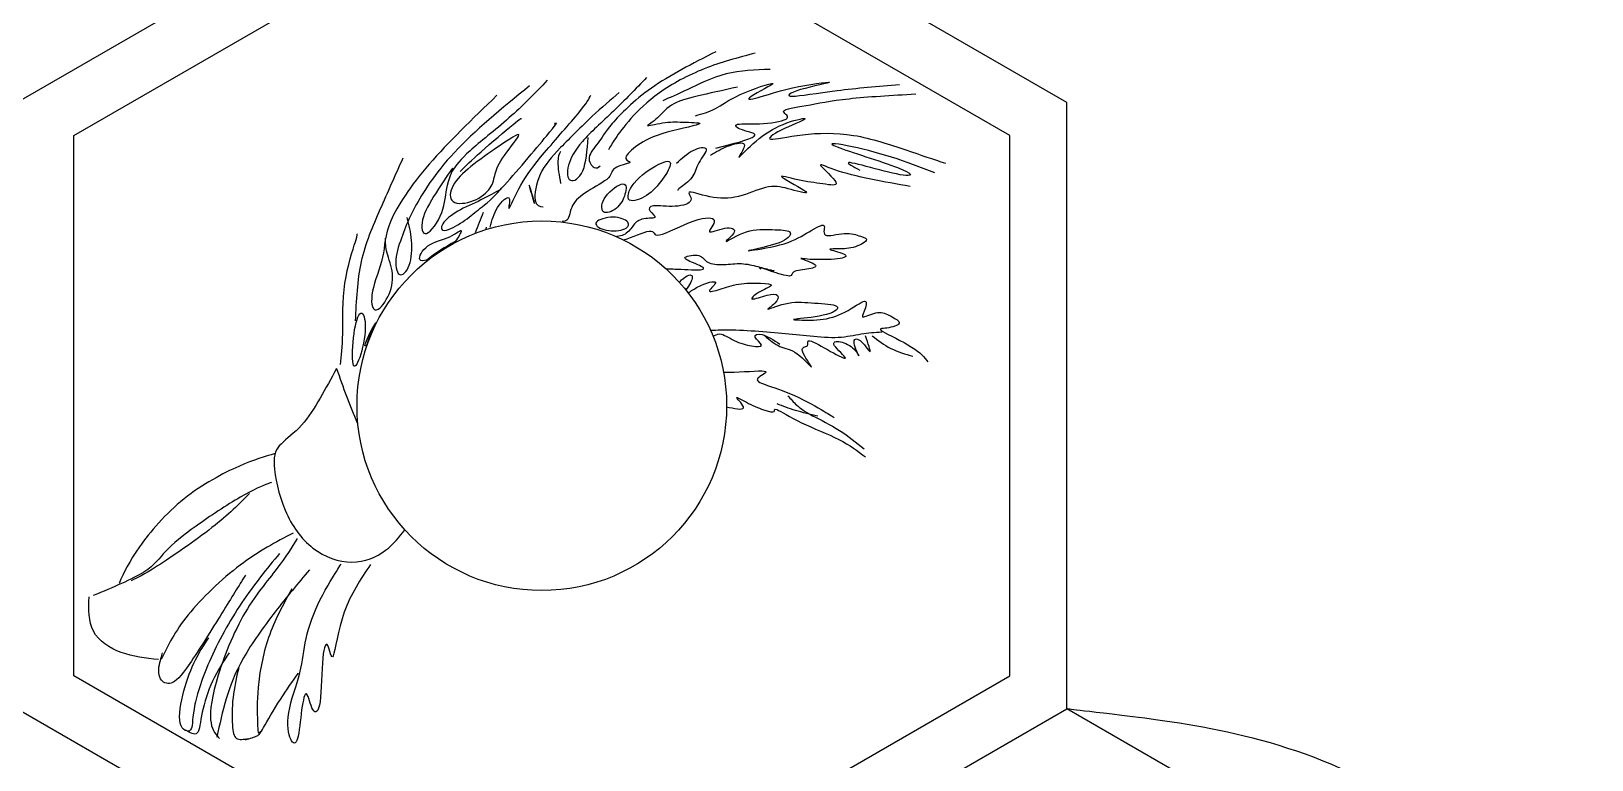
# Model space of a CAD drawing. Extents: x 0.1 to 20.7, y 0 to 17.9.
# Drawn here: x 11.972 to 16.616, y 13.349 to 15.517 of the extents above; entities that cross this region are included whole.
import ezdxf

# ---------------------------------------------------------------- set-up
doc = ezdxf.new("R2010")
doc.units = 0
doc.layers.add('Catan-Cuts&Scores', color=7, linetype='CONTINUOUS')

msp = doc.modelspace()

# ---------------------------------------------------------------- linework, layer by layer
at = {"layer": 'Catan-Cuts&Scores', "color": 1}
for points in [[(11.928783, 15.304772), (13.491288, 16.206882)], [(15.053792, 15.304772), (13.491288, 16.206882)], [(12.098796, 13.598704), (12.098796, 15.206614), (13.491288, 16.010571)], [(14.883779, 15.206618), (13.491288, 16.010571)], [(15.053792, 13.500551), (15.053792, 15.304772)], [(13.42324, 15.208539), (13.42324, 15.208539)], [(14.883779, 13.598704), (14.883779, 15.206614)], [(13.45426, 15.057488), (13.45426, 15.057488)], [(13.749626, 15.017701), (13.749626, 15.017701)], [(13.674772, 14.979938), (13.674772, 14.979938)], [(13.148107, 14.915201), (13.148107, 14.915201)], [(13.325457, 14.934083), (13.324893, 14.929279)], [(13.491288, 14.952661), (13.491288, 14.952661)], [(13.653867, 14.948917), (13.653867, 14.948917)], [(13.128547, 14.837646), (13.128547, 14.837646)], [(12.952543, 14.677831), (12.952543, 14.677831)], [(12.969099, 14.582251), (12.969099, 14.582251)], [(13.491288, 12.794751), (12.098796, 13.598704)], [(13.491288, 12.794751), (14.883779, 13.598704)], [(13.491288, 12.59844), (11.928783, 13.500551)], [(13.491288, 12.59844), (15.053792, 13.500551)], [(16.616296, 12.59844), (15.053792, 13.500551)]]:
    msp.add_lwpolyline(points, dxfattribs=at)
for points in [[(14.009249, 15.456028), (13.940464, 15.420961), (13.871678, 15.385893), (13.817732, 15.348131)], [(14.126583, 15.451981), (14.075335, 15.438492), (14.024086, 15.425008), (13.974858, 15.405449)], [(13.802897, 15.37915), (13.770528, 15.345433), (13.738157, 15.311717), (13.70444, 15.279346)], [(13.974858, 15.405449), (13.925631, 15.385893), (13.878425, 15.360268), (13.841335, 15.333972)], [(14.039599, 15.38994), (13.99711, 15.37915), (13.956646, 15.358921), (13.925631, 15.344086)], [(14.17109, 15.403429), (14.126583, 15.402082), (14.082079, 15.400732), (14.039599, 15.38994)], [(13.454933, 15.354874), (13.372661, 15.28744), (13.29039, 15.220008), (13.231047, 15.156614)], [(13.507532, 15.37106), (13.471114, 15.333296), (13.434701, 15.295532), (13.393567, 15.259118)], [(13.721976, 15.334646), (13.69635, 15.313062), (13.670725, 15.291485), (13.640378, 15.263161)], [(13.817732, 15.348131), (13.763783, 15.310367), (13.724674, 15.269906), (13.701067, 15.24226)], [(13.841335, 15.333972), (13.804244, 15.307669), (13.777272, 15.280697), (13.756369, 15.257094)], [(13.925631, 15.344086), (13.89461, 15.329249), (13.873032, 15.319807), (13.851449, 15.310367)], [(14.073988, 15.350826), (14.030826, 15.341386), (13.987669, 15.331944), (13.953953, 15.323854)], [(14.007901, 15.286764), (14.026783, 15.296878), (14.044315, 15.311717), (14.081406, 15.328575)], [(14.081406, 15.328575), (14.118492, 15.345433), (14.175142, 15.364315), (14.178513, 15.361618)], [(14.178513, 15.361618), (14.181882, 15.358921), (14.131981, 15.334646), (14.114444, 15.323181)], [(14.135354, 15.319807), (14.158953, 15.326551), (14.191322, 15.338689), (14.237854, 15.348807)], [(14.261457, 15.343414), (14.227736, 15.333296), (14.215599, 15.323854), (14.236504, 15.323854)], [(14.236504, 15.323854), (14.25741, 15.323854), (14.311358, 15.333296), (14.370024, 15.340713)], [(14.237854, 15.348807), (14.284382, 15.358921), (14.345075, 15.367013), (14.347772, 15.365665)], [(14.347772, 15.365665), (14.350468, 15.364318), (14.295174, 15.353528), (14.261457, 15.343414)], [(14.370024, 15.340713), (14.428693, 15.348131), (14.492083, 15.353528), (14.555468, 15.358921)], [(14.405768, 15.316437), (14.46106, 15.322504), (14.532543, 15.326551), (14.604028, 15.330599)], [(13.357822, 15.326551), (13.284996, 15.256417), (13.212165, 15.186288), (13.156197, 15.121547)], [(13.601268, 15.274626), (13.626217, 15.304972), (13.63161, 15.31576), (13.637008, 15.326551)], [(13.877075, 15.296882), (13.858193, 15.28474), (13.844704, 15.267208), (13.830543, 15.255071)], [(13.953953, 15.323854), (13.920236, 15.31576), (13.895957, 15.309019), (13.877075, 15.296882)], [(13.94856, 15.265858), (13.968788, 15.271256), (13.989019, 15.27665), (14.007901, 15.286764)], [(14.114444, 15.323181), (14.096914, 15.311717), (14.111751, 15.313063), (14.135354, 15.319807)], [(14.211551, 15.280024), (14.215599, 15.286094), (14.243921, 15.290138), (14.277642, 15.296208)], [(14.277642, 15.296208), (14.311358, 15.302275), (14.350468, 15.310367), (14.405768, 15.316437)], [(13.393567, 15.259118), (13.352433, 15.222701), (13.306575, 15.187633), (13.277579, 15.161335)], [(13.310622, 15.158638), (13.340296, 15.184938), (13.383453, 15.221354), (13.405704, 15.239563)], [(13.405704, 15.239563), (13.427961, 15.257768), (13.429307, 15.257768), (13.430654, 15.257768)], [(13.49944, 15.15594), (13.531811, 15.194378), (13.576315, 15.244279), (13.601268, 15.274626)], [(13.504835, 15.205169), (13.535854, 15.242933), (13.535854, 15.244279), (13.534504, 15.243607)], [(13.529787, 15.240236), (13.52911, 15.240236), (13.530457, 15.242933), (13.531811, 15.245631)], [(13.534504, 15.243607), (13.533157, 15.242926), (13.530457, 15.240236), (13.529787, 15.240236)], [(13.640378, 15.263161), (13.610032, 15.234839), (13.574964, 15.199775), (13.547319, 15.170779)], [(13.70444, 15.279346), (13.670725, 15.246976), (13.635657, 15.215957), (13.61206, 15.188985)], [(13.701067, 15.24226), (13.677468, 15.21461), (13.669374, 15.199772), (13.658586, 15.184938)], [(13.756369, 15.257094), (13.735464, 15.233492), (13.720626, 15.21326), (13.710513, 15.198425)], [(13.830543, 15.255071), (13.816386, 15.242933), (13.801547, 15.236189), (13.806944, 15.236189)], [(13.806944, 15.236189), (13.812339, 15.236189), (13.837964, 15.242933), (13.858869, 15.245631)], [(13.958, 15.24024), (13.944513, 15.234843), (13.887867, 15.224056), (13.848756, 15.211918)], [(13.858869, 15.245631), (13.879772, 15.248326), (13.895957, 15.246978), (13.918882, 15.246311)], [(13.918882, 15.246311), (13.941815, 15.245631), (13.971485, 15.245631), (13.958, 15.24024)], [(14.088146, 15.223378), (14.069938, 15.229449), (14.06185, 15.237536), (14.073988, 15.240236)], [(14.073988, 15.240236), (14.086122, 15.242933), (14.118492, 15.240236), (14.150863, 15.24226)], [(14.138056, 15.197751), (14.163008, 15.217307), (14.191326, 15.233492), (14.220326, 15.244279)], [(14.150863, 15.24226), (14.183232, 15.244279), (14.215599, 15.251024), (14.221669, 15.258444)], [(14.274272, 15.255744), (14.269556, 15.251024), (14.230438, 15.236189), (14.203468, 15.222701)], [(14.221669, 15.258444), (14.227736, 15.265858), (14.207508, 15.273953), (14.211551, 15.280024)], [(14.220326, 15.244279), (14.249324, 15.255071), (14.278992, 15.260464), (14.274272, 15.255744)], [(13.42324, 15.208539), (13.422563, 15.21461), (13.394244, 15.195728), (13.364571, 15.175496)], [(13.372661, 15.050744), (13.411772, 15.093225), (13.473815, 15.167406), (13.504835, 15.205169)], [(13.380079, 15.14785), (13.396938, 15.171449), (13.42391, 15.202468), (13.42324, 15.208539)], [(13.61206, 15.188985), (13.588453, 15.162008), (13.576315, 15.139083), (13.570921, 15.118178)], [(13.613401, 15.101992), (13.623519, 15.125599), (13.626217, 15.163363), (13.628914, 15.201126)], [(13.710513, 15.198425), (13.700397, 15.183586), (13.695, 15.17415), (13.689607, 15.164708)], [(13.848756, 15.211918), (13.809642, 15.199779), (13.788063, 15.186292), (13.770528, 15.172807)], [(14.009249, 15.168751), (14.060496, 15.18224), (14.111749, 15.195728), (14.123213, 15.204496)], [(14.082756, 15.1465), (14.091519, 15.155268), (14.113103, 15.178193), (14.138056, 15.197751)], [(14.123213, 15.204496), (14.134678, 15.21326), (14.106354, 15.217307), (14.088146, 15.223378)], [(14.203468, 15.222701), (14.176492, 15.209212), (14.161654, 15.197075), (14.173118, 15.195728)], [(14.173118, 15.195728), (14.184583, 15.194381), (14.22235, 15.203819), (14.267532, 15.209212)], [(14.267532, 15.209212), (14.312708, 15.21461), (14.365307, 15.215957), (14.419256, 15.207193)], [(14.419256, 15.207193), (14.473206, 15.198425), (14.528504, 15.179543), (14.574354, 15.164036)], [(13.231047, 15.156614), (13.171704, 15.093225), (13.135292, 15.033886), (13.114386, 14.995444)], [(13.277579, 15.161335), (13.248583, 15.135039), (13.236444, 15.117504), (13.224303, 15.099972)], [(13.248583, 15.099972), (13.264768, 15.116154), (13.280953, 15.132339), (13.310622, 15.158638)], [(13.364571, 15.175496), (13.334897, 15.155268), (13.303878, 15.133689), (13.279603, 15.114133)], [(13.352433, 15.093225), (13.356476, 15.108062), (13.363221, 15.124244), (13.380079, 15.14785)], [(13.429307, 15.059512), (13.446843, 15.090532), (13.467071, 15.117504), (13.49944, 15.15594)], [(13.547319, 15.170779), (13.519674, 15.141779), (13.49944, 15.118854), (13.486626, 15.091204)], [(13.539901, 15.128296), (13.539901, 15.144476), (13.543944, 15.152571), (13.547996, 15.160661)], [(13.632288, 15.141779), (13.630264, 15.128296), (13.639704, 15.116154), (13.647122, 15.112107)], [(13.658586, 15.184938), (13.647796, 15.170103), (13.634311, 15.155264), (13.632288, 15.141779)], [(13.770528, 15.172807), (13.752996, 15.159315), (13.739508, 15.145831), (13.740858, 15.138414)], [(13.89191, 15.124244), (13.908094, 15.139083), (13.924279, 15.153921), (13.941815, 15.162685)], [(13.941815, 15.162685), (13.959346, 15.171449), (13.978228, 15.17415), (13.980256, 15.166732)], [(13.980256, 15.166732), (13.982275, 15.159311), (13.96744, 15.141779), (13.958674, 15.125599)], [(13.993063, 15.148524), (14.009249, 15.157964), (14.025433, 15.167406), (14.044315, 15.174822)], [(14.044315, 15.174822), (14.063197, 15.182244), (14.084775, 15.187633), (14.091519, 15.182917)], [(14.084103, 15.153244), (14.078032, 15.143126), (14.073988, 15.137736), (14.082756, 15.1465)], [(14.091519, 15.182917), (14.09826, 15.178193), (14.090172, 15.163358), (14.084103, 15.153244)], [(14.400369, 15.176174), (14.362607, 15.18359), (14.335633, 15.186288), (14.370701, 15.172803)], [(14.370701, 15.172803), (14.405768, 15.159311), (14.502874, 15.129642), (14.550079, 15.111433)], [(14.531869, 15.142457), (14.486689, 15.156614), (14.438133, 15.168751), (14.400369, 15.176174)], [(14.660669, 15.095921), (14.618858, 15.112107), (14.577051, 15.128296), (14.531869, 15.142457)], [(14.574354, 15.164036), (14.620212, 15.148524), (14.656626, 15.136382), (14.693043, 15.124244)], [(13.010536, 14.987354), (13.032788, 15.037929), (13.055717, 15.089178), (13.078646, 15.140429)], [(13.156197, 15.121547), (13.100225, 15.056811), (13.06111, 14.997468), (13.042228, 14.952961)], [(13.225654, 15.108736), (13.22026, 15.104015), (13.195981, 15.067599), (13.176429, 15.036579)], [(13.210819, 15.059513), (13.217563, 15.086485), (13.231047, 15.113457), (13.225654, 15.108736)], [(13.279603, 15.114133), (13.255326, 15.094579), (13.237792, 15.077039), (13.227678, 15.058161)], [(13.547996, 15.063556), (13.543944, 15.087835), (13.539901, 15.112107), (13.539901, 15.128296)], [(13.570921, 15.118178), (13.565524, 15.097272), (13.566878, 15.078393), (13.576319, 15.073669)], [(13.576319, 15.073669), (13.58576, 15.068953), (13.603288, 15.078393), (13.613401, 15.101992)], [(13.647122, 15.112107), (13.654539, 15.108063), (13.659933, 15.112107), (13.665331, 15.116154)], [(13.709161, 15.11009), (13.697697, 15.102669), (13.701744, 15.093229), (13.689607, 15.081094)], [(13.752996, 15.126276), (13.747603, 15.122901), (13.720626, 15.117508), (13.709161, 15.11009)], [(13.740858, 15.138414), (13.742204, 15.130992), (13.75839, 15.129646), (13.752996, 15.126276)], [(13.773897, 15.073669), (13.794807, 15.095921), (13.827174, 15.116157), (13.847406, 15.124921)], [(13.873704, 15.119528), (13.871678, 15.108063), (13.859543, 15.087835), (13.845382, 15.069626)], [(13.847406, 15.124921), (13.867633, 15.133689), (13.875728, 15.130988), (13.873704, 15.119528)], [(13.958674, 15.125599), (13.949906, 15.109414), (13.947208, 15.094575), (13.937768, 15.081764)], [(14.363279, 15.104693), (14.334283, 15.114807), (14.315401, 15.125599), (14.322146, 15.116831)], [(14.322146, 15.116831), (14.32889, 15.108062), (14.36126, 15.07974), (14.366654, 15.067603)], [(14.470504, 15.077039), (14.431393, 15.085133), (14.392279, 15.094575), (14.363279, 15.104693)], [(14.405094, 15.126272), (14.397674, 15.125606), (14.417906, 15.114807), (14.438133, 15.104015)], [(14.483315, 15.108063), (14.447575, 15.117504), (14.412508, 15.126944), (14.405094, 15.126272)], [(14.575028, 15.087835), (14.555468, 15.089182), (14.519056, 15.098622), (14.483315, 15.108063)], [(14.550079, 15.111433), (14.597283, 15.093225), (14.594583, 15.086485), (14.575028, 15.087835)], [(13.193288, 14.97724), (13.204075, 15.005563), (13.204075, 15.032536), (13.210819, 15.059513)], [(13.227678, 15.058161), (13.217563, 15.039279), (13.214863, 15.019051), (13.227004, 15.010283)], [(13.288367, 15.012981), (13.310618, 15.021744), (13.328157, 15.036579), (13.337599, 15.050744)], [(13.302528, 14.986004), (13.317367, 14.997468), (13.333551, 15.008256), (13.372661, 15.050744)], [(13.337599, 15.050744), (13.347039, 15.064901), (13.348382, 15.078393), (13.352433, 15.093225)], [(13.393567, 14.990056), (13.396938, 14.993425), (13.411772, 15.028492), (13.429307, 15.059512)], [(13.45426, 15.057488), (13.452236, 15.064901), (13.457631, 15.046019), (13.46235, 15.029165)], [(13.468417, 15.00691), (13.465725, 15.01635), (13.456283, 15.050067), (13.45426, 15.057488)], [(13.486626, 15.091204), (13.473815, 15.063556), (13.468417, 15.031189), (13.471114, 15.014326)], [(13.689607, 15.081094), (13.677468, 15.068957), (13.649146, 15.054118), (13.627567, 15.040635)], [(13.681515, 15.025792), (13.695, 15.044674), (13.720626, 15.062208), (13.732764, 15.062882)], [(13.732764, 15.062882), (13.744901, 15.063563), (13.743556, 15.047369), (13.738835, 15.031862)], [(13.749626, 15.017701), (13.743556, 15.027142), (13.752996, 15.051417), (13.773897, 15.073669)], [(13.845382, 15.069626), (13.831221, 15.051417), (13.815036, 15.035232), (13.796154, 15.024444)], [(13.904051, 15.05209), (13.895957, 15.046019), (13.895957, 15.044674), (13.895957, 15.043326)], [(13.937768, 15.081764), (13.928326, 15.068953), (13.912142, 15.058161), (13.904051, 15.05209)], [(14.166374, 15.054118), (14.142768, 15.050071), (14.114444, 15.036579), (14.086799, 15.028492)], [(14.233131, 15.046019), (14.208854, 15.052768), (14.189972, 15.058161), (14.166374, 15.054118)], [(14.253363, 15.075019), (14.22639, 15.08109), (14.196717, 15.090532), (14.206835, 15.082438)], [(14.206835, 15.082438), (14.216949, 15.074343), (14.26685, 15.048721), (14.276964, 15.039953)], [(14.327539, 15.062882), (14.304614, 15.066256), (14.280335, 15.068949), (14.253363, 15.075019)], [(14.366654, 15.067603), (14.372047, 15.055461), (14.350468, 15.059512), (14.327539, 15.062882)], [(14.587843, 15.055461), (14.548728, 15.062208), (14.509618, 15.068949), (14.470504, 15.077039)], [(13.176429, 15.036579), (13.156869, 15.005563), (13.142036, 14.979938), (13.136637, 14.956335)], [(13.227004, 15.010283), (13.239142, 15.001515), (13.266114, 15.004212), (13.288367, 15.012981)], [(13.309949, 15.015004), (13.287693, 15.004213), (13.262067, 14.993425), (13.241161, 14.981288)], [(13.369964, 15.047374), (13.351083, 15.036579), (13.332201, 15.025792), (13.309949, 15.015004)], [(13.359846, 14.992749), (13.371315, 15.010957), (13.388846, 15.027142), (13.393567, 15.021071)], [(13.393567, 15.021071), (13.398287, 15.015004), (13.390197, 14.986681), (13.393567, 14.990056)], [(13.46235, 15.029165), (13.467071, 15.012307), (13.471114, 14.997468), (13.468417, 15.00691)], [(13.471114, 15.014326), (13.473815, 14.997468), (13.484607, 14.996122), (13.495393, 14.994772)], [(13.627567, 15.040635), (13.605987, 15.027146), (13.59115, 15.015008), (13.58306, 14.998819)], [(13.674772, 14.979938), (13.666678, 14.986681), (13.668028, 15.00691), (13.681515, 15.025792)], [(13.738835, 15.031862), (13.734114, 15.01635), (13.726019, 15.001513), (13.713208, 14.990725)], [(13.796154, 15.024444), (13.777272, 15.013654), (13.755693, 15.00826), (13.749626, 15.017701)], [(13.935071, 15.014326), (13.932374, 15.004213), (13.912142, 14.997468), (13.888539, 14.996122)], [(13.931697, 15.038607), (13.922933, 15.037926), (13.937768, 15.024444), (13.935071, 15.014326)], [(14.002508, 15.022421), (13.972835, 15.027138), (13.940464, 15.039279), (13.931697, 15.038607)], [(14.086799, 15.028492), (14.05915, 15.020397), (14.032174, 15.017697), (14.002508, 15.022421)], [(14.276964, 15.039953), (14.287079, 15.031189), (14.25741, 15.039272), (14.233131, 15.046019)], [(12.954563, 14.831579), (12.966701, 14.886878), (12.988279, 14.936779), (13.010536, 14.987354)], [(13.114386, 14.995444), (13.093481, 14.957008), (13.088086, 14.939476), (13.079996, 14.917897)], [(13.103599, 14.894292), (13.101571, 14.919244), (13.096178, 14.940822), (13.090783, 14.962401)], [(13.136637, 14.956335), (13.131244, 14.932732), (13.135292, 14.911154), (13.148107, 14.915201)], [(13.148107, 14.915201), (13.160917, 14.919244), (13.182496, 14.948917), (13.193288, 14.97724)], [(13.241161, 14.981288), (13.22026, 14.969146), (13.204075, 14.955657), (13.196657, 14.944197)], [(13.256, 14.950264), (13.274204, 14.962401), (13.287693, 14.974543), (13.302528, 14.986004)], [(13.293736, 14.918433), (13.30209, 14.938481), (13.309728, 14.958536), (13.317367, 14.978586)], [(13.337594, 14.934083), (13.342992, 14.954311), (13.348382, 14.974543), (13.359846, 14.992749)], [(13.58306, 14.998819), (13.574964, 14.982637), (13.573618, 14.962406), (13.565524, 14.954989)], [(13.703094, 14.963749), (13.682863, 14.963749), (13.659933, 14.957008), (13.653867, 14.948917)], [(13.713208, 14.990725), (13.700397, 14.979938), (13.682863, 14.973193), (13.674772, 14.979938)], [(13.746925, 14.948917), (13.740858, 14.957008), (13.723322, 14.963749), (13.703094, 14.963749)], [(13.78941, 14.957682), (13.775921, 14.954308), (13.769181, 14.946222), (13.76176, 14.936781)], [(13.827174, 14.963081), (13.823131, 14.959706), (13.802897, 14.961057), (13.78941, 14.957682)], [(13.823803, 14.997469), (13.809642, 14.996122), (13.808292, 14.989379), (13.813689, 14.981963)], [(13.813689, 14.981963), (13.819083, 14.974544), (13.831221, 14.96645), (13.827174, 14.963081)], [(13.888539, 14.996122), (13.864938, 14.994775), (13.837964, 14.998815), (13.823803, 14.997469)], [(13.944513, 14.952964), (13.979579, 14.965103), (14.002504, 14.963749), (14.004528, 14.953631)], [(12.936358, 14.890249), (12.943775, 14.91385), (12.942425, 14.91385), (12.941075, 14.91385)], [(12.941288, 14.402661), (12.941288, 14.706417), (13.187532, 14.952661), (13.491288, 14.952661)], [(13.042228, 14.952961), (13.023346, 14.908453), (13.024701, 14.878783), (13.017279, 14.845067)], [(13.079996, 14.917897), (13.071906, 14.896315), (13.06111, 14.870693), (13.05774, 14.846417)], [(13.196657, 14.944197), (13.18924, 14.932732), (13.190586, 14.923292), (13.202725, 14.924642)], [(13.202725, 14.924642), (13.214863, 14.925989), (13.237792, 14.938126), (13.256, 14.950264)], [(13.217563, 14.90576), (13.237792, 14.915197), (13.251279, 14.928685), (13.251279, 14.923292)], [(13.251279, 14.923292), (13.251279, 14.919335), (13.244024, 14.905217), (13.233768, 14.891322)], [(13.491288, 14.952661), (13.795043, 14.952661), (14.041288, 14.706417), (14.041288, 14.402661)], [(13.565524, 14.954989), (13.562075, 14.951826), (13.557393, 14.950992), (13.552122, 14.950871)], [(13.653867, 14.948917), (13.647796, 14.940822), (13.658586, 14.931382), (13.676118, 14.926661)], [(13.676118, 14.926661), (13.693654, 14.92194), (13.717929, 14.92194), (13.732764, 14.926661)], [(13.734787, 14.911156), (13.728867, 14.908371), (13.722047, 14.907021), (13.714796, 14.906371)], [(13.732764, 14.926661), (13.747603, 14.931382), (13.752996, 14.940822), (13.746925, 14.948917)], [(13.76176, 14.936781), (13.754343, 14.92734), (13.746251, 14.916544), (13.734787, 14.911156)], [(13.735174, 14.896685), (13.759799, 14.903157), (13.795217, 14.920799), (13.810988, 14.922618)], [(13.810988, 14.922618), (13.828524, 14.924642), (13.821779, 14.907107), (13.842013, 14.911154)], [(13.842013, 14.911154), (13.86224, 14.915201), (13.90944, 14.940822), (13.944513, 14.952964)], [(14.004528, 14.953631), (14.006551, 14.943517), (13.987669, 14.924639), (13.990367, 14.920592)], [(13.990367, 14.920592), (13.993063, 14.91654), (14.017343, 14.927336), (14.036225, 14.930706)], [(14.036225, 14.930706), (14.055107, 14.934076), (14.06859, 14.930039), (14.063869, 14.919242)], [(14.063869, 14.919242), (14.05915, 14.908454), (14.036225, 14.890918), (14.039599, 14.891592)], [(14.039599, 14.891592), (14.042968, 14.892272), (14.072633, 14.911151), (14.100288, 14.919914)], [(14.100288, 14.919914), (14.127938, 14.928682), (14.15356, 14.927336), (14.177161, 14.926658)], [(14.177161, 14.926658), (14.200764, 14.925992), (14.222346, 14.925992), (14.229086, 14.919914)], [(14.229086, 14.919914), (14.235831, 14.913847), (14.227739, 14.90171), (14.206157, 14.891592)], [(14.212228, 14.884847), (14.245272, 14.894965), (14.26685, 14.908454), (14.287079, 14.920592)], [(14.287079, 14.920592), (14.307311, 14.932729), (14.326193, 14.943517), (14.330914, 14.939474)], [(14.330914, 14.939474), (14.335633, 14.935426), (14.326193, 14.91654), (14.334961, 14.911151)], [(14.334961, 14.911151), (14.343728, 14.905757), (14.370701, 14.913847), (14.391603, 14.915194)], [(14.391603, 14.915194), (14.412508, 14.916542), (14.427346, 14.911151), (14.439485, 14.907104)], [(12.905339, 14.767515), (12.912751, 14.81944), (12.928938, 14.866646), (12.936358, 14.890249)], [(13.030768, 14.857204), (13.026047, 14.874736), (13.026047, 14.888225), (13.026047, 14.901713)], [(13.096854, 14.820792), (13.104272, 14.841019), (13.105618, 14.869339), (13.103599, 14.894292)], [(13.128547, 14.837646), (13.1245, 14.845067), (13.13394, 14.865296), (13.15215, 14.87811)], [(13.233768, 14.891322), (13.203756, 14.875515), (13.175369, 14.857036), (13.148961, 14.836165)], [(13.15215, 14.87811), (13.170358, 14.890921), (13.197331, 14.896315), (13.217563, 14.90576)], [(14.127938, 14.868667), (14.106354, 14.863946), (14.098264, 14.862596), (14.116472, 14.865293)], [(14.116472, 14.865293), (14.134678, 14.867993), (14.179185, 14.874733), (14.212228, 14.884847)], [(14.206157, 14.891592), (14.184583, 14.881478), (14.149513, 14.873388), (14.127938, 14.868667)], [(14.368678, 14.86934), (14.354515, 14.86934), (14.343725, 14.86934), (14.351146, 14.866643)], [(14.351146, 14.866643), (14.358563, 14.863946), (14.384185, 14.858553), (14.392957, 14.853154)], [(14.417906, 14.87406), (14.400369, 14.86934), (14.382839, 14.86934), (14.368678, 14.86934)], [(14.457015, 14.894289), (14.452972, 14.888222), (14.435438, 14.878781), (14.417906, 14.87406)], [(14.439485, 14.907104), (14.451622, 14.903057), (14.46106, 14.90036), (14.457015, 14.894289)], [(12.937032, 14.654897), (12.939732, 14.71559), (12.942425, 14.776283), (12.954563, 14.831579)], [(13.017279, 14.845067), (13.009863, 14.81135), (12.993678, 14.773583), (12.98761, 14.743236)], [(13.046953, 14.795165), (13.044929, 14.81809), (13.035485, 14.839674), (13.030768, 14.857204)], [(13.05774, 14.846417), (13.054369, 14.822138), (13.058414, 14.799213), (13.067181, 14.793815)], [(13.067181, 14.793815), (13.075949, 14.788421), (13.089433, 14.80056), (13.096854, 14.820792)], [(13.148961, 14.836165), (13.138953, 14.833386), (13.13109, 14.832988), (13.128547, 14.837646)], [(13.943161, 14.827536), (13.926976, 14.834279), (13.913492, 14.839678), (13.918212, 14.844397)], [(13.918212, 14.844397), (13.922933, 14.849118), (13.945858, 14.853161), (13.958674, 14.849792)], [(13.971485, 14.809331), (13.978228, 14.812701), (13.959346, 14.820792), (13.943161, 14.827536)], [(13.958674, 14.849792), (13.971485, 14.846418), (13.974181, 14.835631), (13.984972, 14.829564)], [(13.984972, 14.829564), (13.995764, 14.823492), (14.014646, 14.822142), (14.03285, 14.822819)], [(14.03285, 14.822819), (14.051056, 14.823486), (14.06859, 14.826189), (14.085449, 14.825513)], [(14.085449, 14.825513), (14.102311, 14.824832), (14.118496, 14.820796), (14.134004, 14.816749)], [(14.134004, 14.816749), (14.149512, 14.812701), (14.16435, 14.808654), (14.172444, 14.806631)], [(14.289779, 14.838324), (14.26685, 14.839671), (14.25741, 14.842371), (14.264826, 14.839671)], [(14.264826, 14.839671), (14.272244, 14.836969), (14.296519, 14.828879), (14.30394, 14.822813)], [(14.30394, 14.822813), (14.311358, 14.816742), (14.301917, 14.812694), (14.286406, 14.809997)], [(14.371374, 14.839671), (14.349122, 14.836969), (14.312704, 14.836969), (14.289779, 14.838324)], [(14.392957, 14.853154), (14.401721, 14.847761), (14.393624, 14.842367), (14.371374, 14.839671)], [(13.032792, 14.726382), (13.043579, 14.747961), (13.048972, 14.772236), (13.046953, 14.795165)], [(13.860929, 14.810201), (13.874453, 14.81034), (13.888921, 14.809479), (13.905397, 14.80865)], [(13.900185, 14.770421), (13.904843, 14.774938), (13.909382, 14.779103), (13.913492, 14.782354)], [(13.905397, 14.80865), (13.932374, 14.807303), (13.96474, 14.805953), (13.971485, 14.809331)], [(13.913492, 14.782354), (13.929678, 14.795165), (13.939114, 14.793815), (13.939114, 14.785051)], [(13.939114, 14.785051), (13.939114, 14.776803), (13.930764, 14.761988), (13.919665, 14.74735)], [(13.955299, 14.756051), (13.980925, 14.769539), (14.005201, 14.774933), (14.007901, 14.770213)], [(14.007901, 14.770213), (14.010594, 14.765492), (13.991712, 14.750657), (13.990367, 14.745264)], [(14.141421, 14.813371), (14.137378, 14.814051), (14.140074, 14.811347), (14.142768, 14.808647)], [(14.174464, 14.802581), (14.15626, 14.808647), (14.145464, 14.812694), (14.141421, 14.813371)], [(14.172444, 14.806631), (14.180532, 14.804611), (14.181882, 14.804611), (14.183228, 14.804611)], [(14.228414, 14.788418), (14.218296, 14.788418), (14.192669, 14.79651), (14.174464, 14.802581)], [(14.241225, 14.801233), (14.233131, 14.79651), (14.238528, 14.788418), (14.228414, 14.788418)], [(14.286406, 14.809997), (14.270897, 14.8073), (14.249315, 14.80595), (14.241225, 14.801233)], [(12.898594, 14.617811), (12.899268, 14.658949), (12.897917, 14.71559), (12.905339, 14.767515)], [(12.98761, 14.743236), (12.981539, 14.712893), (12.985583, 14.689964), (12.995701, 14.687944)], [(12.995701, 14.687944), (13.005815, 14.685921), (13.022, 14.704803), (13.032792, 14.726382)], [(13.926575, 14.738513), (13.935519, 14.744563), (13.945508, 14.750897), (13.955299, 14.756051)], [(13.990367, 14.745264), (13.989019, 14.739867), (14.005204, 14.743917), (14.022062, 14.749307)], [(14.022062, 14.749307), (14.038917, 14.754704), (14.056453, 14.761444), (14.077358, 14.764819)], [(14.077358, 14.764819), (14.09826, 14.768189), (14.122539, 14.768189), (14.142094, 14.767515)], [(14.136028, 14.739193), (14.121193, 14.730425), (14.111751, 14.720985), (14.117819, 14.720311)], [(14.117819, 14.720311), (14.123886, 14.719644), (14.145464, 14.727728), (14.16165, 14.731775)], [(14.173787, 14.760772), (14.17109, 14.756051), (14.150862, 14.747961), (14.136028, 14.739193)], [(14.142094, 14.767515), (14.16165, 14.766849), (14.176487, 14.765492), (14.173787, 14.760772)], [(14.16165, 14.731775), (14.177835, 14.735819), (14.188626, 14.735819), (14.192669, 14.731108)], [(14.192669, 14.731108), (14.196717, 14.726388), (14.194017, 14.716946), (14.184583, 14.707506)], [(12.932311, 14.617811), (12.937032, 14.650854), (12.945122, 14.675131), (12.952543, 14.677831)], [(12.952543, 14.677831), (12.959961, 14.680524), (12.966701, 14.661642), (12.966028, 14.633996)], [(14.184583, 14.707506), (14.175142, 14.698065), (14.158953, 14.688624), (14.165024, 14.689969)], [(14.165024, 14.689969), (14.17109, 14.691317), (14.199414, 14.703458), (14.225717, 14.708179)], [(14.225717, 14.708179), (14.252012, 14.712899), (14.276292, 14.710203), (14.303264, 14.708179)], [(14.303264, 14.708179), (14.33024, 14.706156), (14.35991, 14.704808), (14.368678, 14.698738)], [(14.319449, 14.658958), (14.345075, 14.661651), (14.36935, 14.668396), (14.393626, 14.681211)], [(14.368678, 14.698738), (14.377444, 14.692667), (14.365303, 14.681879), (14.339008, 14.674462)], [(14.393626, 14.681211), (14.417906, 14.694022), (14.442181, 14.712907), (14.451622, 14.713581)], [(14.450942, 14.684581), (14.446221, 14.672443), (14.442174, 14.665703), (14.449594, 14.667049)], [(14.449594, 14.667049), (14.457011, 14.668396), (14.475893, 14.67784), (14.490732, 14.67986)], [(14.451622, 14.713581), (14.46106, 14.714261), (14.455669, 14.696718), (14.450942, 14.684581)], [(14.490732, 14.67986), (14.505567, 14.681883), (14.516358, 14.676486), (14.529169, 14.669746)], [(12.966028, 14.633996), (12.965354, 14.60635), (12.95726, 14.569929), (12.949169, 14.546331)], [(12.965358, 14.584768), (12.967835, 14.594681), (12.980567, 14.623957), (12.997264, 14.649571)], [(12.997264, 14.649571), (12.986457, 14.627901), (12.977015, 14.605433), (12.969099, 14.582251)], [(14.253362, 14.660974), (14.234481, 14.658954), (14.237178, 14.658954), (14.252015, 14.658278)], [(14.252015, 14.658278), (14.26685, 14.657597), (14.293822, 14.656254), (14.319449, 14.658958)], [(14.339008, 14.674462), (14.312704, 14.667042), (14.272244, 14.662997), (14.253362, 14.660974)], [(14.518378, 14.634006), (14.502869, 14.631982), (14.490732, 14.633325), (14.50624, 14.623887)], [(14.554794, 14.648164), (14.552771, 14.641419), (14.533889, 14.636025), (14.518378, 14.634006)], [(14.529169, 14.669746), (14.541981, 14.663001), (14.556818, 14.654907), (14.554794, 14.648164)], [(12.892528, 14.525425), (12.895225, 14.551047), (12.897917, 14.576674), (12.898594, 14.617811)], [(12.929614, 14.527449), (12.92624, 14.542957), (12.92759, 14.584768), (12.932311, 14.617811)], [(12.969099, 14.582251), (12.965378, 14.579708), (12.96415, 14.579938), (12.965358, 14.584768)], [(13.992674, 14.627178), (14.002949, 14.627789), (14.013326, 14.628344), (14.024086, 14.628603)], [(14.000213, 14.609339), (14.007303, 14.611626), (14.013169, 14.616972), (14.021386, 14.616464)], [(14.021386, 14.616464), (14.032174, 14.615783), (14.047013, 14.604996), (14.063869, 14.596906)], [(14.024086, 14.628603), (14.05241, 14.629269), (14.083429, 14.627922), (14.114444, 14.625901)], [(14.063869, 14.596906), (14.080732, 14.588811), (14.09961, 14.583421), (14.115799, 14.580725)], [(14.114444, 14.625901), (14.145464, 14.623878), (14.176488, 14.621185), (14.205485, 14.618488)], [(14.126583, 14.607019), (14.123886, 14.614437), (14.133326, 14.618488), (14.147492, 14.614437)], [(14.144792, 14.583421), (14.144125, 14.588811), (14.129283, 14.599607), (14.126583, 14.607019)], [(14.147492, 14.614437), (14.16165, 14.610393), (14.180532, 14.598251), (14.199414, 14.586114)], [(14.154906, 14.610393), (14.169744, 14.598251), (14.184583, 14.586114), (14.20009, 14.579374)], [(14.205485, 14.618488), (14.234481, 14.615787), (14.261457, 14.61309), (14.289779, 14.610393)], [(14.281685, 14.581397), (14.285732, 14.586114), (14.278992, 14.598251), (14.289107, 14.596232)], [(14.289107, 14.596232), (14.299221, 14.594208), (14.326193, 14.578024), (14.350468, 14.564539)], [(14.289779, 14.610393), (14.318103, 14.607693), (14.347772, 14.604996), (14.373397, 14.606346)], [(14.362607, 14.581397), (14.355867, 14.592862), (14.366654, 14.595556), (14.380142, 14.592862)], [(14.373397, 14.606346), (14.399024, 14.607693), (14.420603, 14.61309), (14.441508, 14.616464)], [(14.380142, 14.592862), (14.393626, 14.590161), (14.409811, 14.582071), (14.420603, 14.571283)], [(14.420603, 14.593536), (14.420603, 14.604996), (14.43139, 14.60365), (14.442854, 14.592856)], [(14.43409, 14.552401), (14.43139, 14.557792), (14.420603, 14.582067), (14.420603, 14.593536)], [(14.441508, 14.616464), (14.462414, 14.619835), (14.482642, 14.621185), (14.502874, 14.622532)], [(14.442854, 14.592856), (14.454319, 14.58206), (14.466457, 14.561832), (14.468481, 14.563178)], [(14.468481, 14.563178), (14.4705, 14.564539), (14.462414, 14.587457), (14.454319, 14.610386)], [(14.474551, 14.610393), (14.492083, 14.596906), (14.509618, 14.583421), (14.529846, 14.573303)], [(14.50624, 14.623887), (14.521751, 14.614447), (14.56491, 14.594218), (14.591886, 14.577364)], [(12.949169, 14.546331), (12.941075, 14.522725), (12.932987, 14.511938), (12.929614, 14.527449)], [(14.115799, 14.580725), (14.131981, 14.578024), (14.145464, 14.578024), (14.144792, 14.583421)], [(14.20009, 14.579374), (14.215599, 14.572631), (14.231787, 14.571283), (14.251343, 14.557118)], [(14.251343, 14.557118), (14.270897, 14.542957), (14.293822, 14.515985), (14.293822, 14.518008)], [(14.26685, 14.565212), (14.262803, 14.579369), (14.277642, 14.576674), (14.281685, 14.581397)], [(14.293822, 14.518008), (14.293822, 14.520032), (14.270897, 14.551047), (14.26685, 14.565212)], [(14.350468, 14.564539), (14.374744, 14.551047), (14.396326, 14.54026), (14.394976, 14.544981)], [(14.394976, 14.544981), (14.393629, 14.549701), (14.36935, 14.569929), (14.362607, 14.581397)], [(14.420603, 14.571283), (14.431393, 14.560492), (14.436787, 14.547004), (14.43409, 14.552401)], [(14.529846, 14.573303), (14.550079, 14.563185), (14.573004, 14.556444), (14.595933, 14.549701)], [(14.591886, 14.577364), (14.618854, 14.560501), (14.629646, 14.547014), (14.640433, 14.533529)], [(12.880386, 14.513283), (12.864204, 14.483614), (12.848019, 14.453944), (12.831157, 14.424944)], [(12.880386, 14.513283), (12.899862, 14.457976), (12.919335, 14.402669), (12.942189, 14.352039)], [(14.030874, 14.502961), (14.036532, 14.502656), (14.042547, 14.502489), (14.049036, 14.502489)], [(14.049036, 14.502489), (14.086122, 14.502489), (14.138721, 14.507883), (14.15356, 14.50586)], [(14.15356, 14.50586), (14.168393, 14.503836), (14.145464, 14.494394), (14.136701, 14.486981)], [(14.136701, 14.486981), (14.127938, 14.479564), (14.133326, 14.474167), (14.150863, 14.467426)], [(14.150863, 14.467426), (14.168393, 14.460682), (14.198063, 14.452587), (14.231107, 14.438431)], [(12.831157, 14.424944), (12.814299, 14.395949), (12.796768, 14.367626), (12.775867, 14.344701)], [(13.491288, 13.852661), (13.187532, 13.852661), (12.941288, 14.098906), (12.941288, 14.402661)], [(14.041288, 14.402661), (14.041288, 14.098906), (13.795043, 13.852661), (13.491288, 13.852661)], [(14.039633, 14.399693), (14.064138, 14.394406), (14.088874, 14.389331), (14.091519, 14.395949)], [(14.071288, 14.426296), (14.06859, 14.431015), (14.083429, 14.421575), (14.100288, 14.412807)], [(14.091519, 14.395949), (14.094217, 14.402693), (14.073988, 14.421575), (14.071288, 14.426296)], [(14.100288, 14.412807), (14.117142, 14.404043), (14.136028, 14.395949), (14.151536, 14.390556)], [(14.246618, 14.388536), (14.22639, 14.394603), (14.208854, 14.401343), (14.191322, 14.408086)], [(14.223693, 14.432367), (14.231787, 14.422925), (14.239874, 14.413485), (14.250669, 14.404043)], [(14.231107, 14.438431), (14.264154, 14.424265), (14.300567, 14.404036), (14.322822, 14.391221)], [(14.250669, 14.404043), (14.261457, 14.394603), (14.27494, 14.385161), (14.297197, 14.373024)], [(14.151536, 14.390556), (14.167047, 14.385161), (14.179185, 14.382461), (14.182556, 14.385161)], [(14.182556, 14.385161), (14.185925, 14.387858), (14.180532, 14.395949), (14.191326, 14.391228)], [(14.191326, 14.391228), (14.20211, 14.386508), (14.229086, 14.368976), (14.264154, 14.352118)], [(14.312704, 14.371674), (14.289779, 14.377067), (14.26685, 14.382461), (14.246618, 14.388536)], [(14.297197, 14.373024), (14.319449, 14.360886), (14.350468, 14.346047), (14.377444, 14.329189)], [(14.322822, 14.391221), (14.345075, 14.37841), (14.353165, 14.373017), (14.36126, 14.367619)], [(12.775867, 14.344701), (12.754957, 14.321772), (12.730681, 14.30424), (12.715169, 14.288728)], [(14.264154, 14.352118), (14.299217, 14.33526), (14.342378, 14.319075), (14.375421, 14.302217)], [(14.377444, 14.329189), (14.404417, 14.312331), (14.427346, 14.293449), (14.450275, 14.274567)], [(12.697197, 14.260067), (12.666547, 14.251414), (12.635897, 14.24276), (12.589556, 14.222249)], [(12.715169, 14.288728), (12.699661, 14.273217), (12.692917, 14.259732), (12.69494, 14.226015)], [(14.375421, 14.302217), (14.408464, 14.285358), (14.43139, 14.267822), (14.454319, 14.250292)], [(12.589556, 14.222249), (12.543213, 14.201736), (12.481169, 14.169367), (12.426551, 14.125536)], [(12.69494, 14.226015), (12.696964, 14.192296), (12.707751, 14.138346), (12.727307, 14.091819)], [(12.675386, 14.170721), (12.661897, 14.165322), (12.633575, 14.153181), (12.593788, 14.130256)], [(12.686174, 14.173414), (12.687524, 14.174761), (12.688869, 14.17611), (12.675386, 14.170721)], [(12.426551, 14.125536), (12.371925, 14.081701), (12.324725, 14.026406), (12.293704, 13.982575)], [(12.593788, 14.130256), (12.554, 14.107326), (12.502751, 14.07361), (12.462288, 14.044614)], [(12.621438, 14.141043), (12.590417, 14.110024), (12.559397, 14.079008), (12.509492, 14.039893)], [(12.727307, 14.091819), (12.746867, 14.045292), (12.775189, 14.006174), (12.810256, 13.979204)], [(12.509492, 14.039893), (12.45959, 14.000779), (12.390807, 13.953579), (12.34765, 13.925929)], [(12.462288, 14.044614), (12.421826, 14.015614), (12.392157, 13.991343), (12.371925, 13.96976)], [(13.026047, 13.972461), (13.049669, 13.990178), (13.067083, 14.012028), (13.084032, 14.033039)], [(12.293704, 13.982575), (12.262685, 13.93874), (12.247846, 13.906374), (12.233008, 13.874004)], [(12.750914, 14.023708), (12.699661, 13.996732), (12.64841, 13.96976), (12.593118, 13.927953)], [(12.763051, 14.007524), (12.746867, 13.980547), (12.730678, 13.953579), (12.703032, 13.917835)], [(12.371925, 13.96976), (12.351693, 13.948181), (12.34091, 13.929299), (12.306515, 13.907721)], [(12.710453, 13.963019), (12.672689, 13.917161), (12.634921, 13.871307), (12.598508, 13.816681)], [(12.810256, 13.979204), (12.845322, 13.952228), (12.887131, 13.937393), (12.925567, 13.937393)], [(12.925567, 13.937393), (12.964004, 13.937393), (12.999071, 13.952228), (13.026047, 13.972461)], [(12.306515, 13.907721), (12.272122, 13.886138), (12.214126, 13.861867), (12.156133, 13.83759)], [(12.34765, 13.925929), (12.304492, 13.898279), (12.286961, 13.890189), (12.269425, 13.882094)], [(12.593118, 13.927953), (12.537819, 13.886142), (12.478472, 13.829496), (12.438689, 13.780272)], [(12.609299, 13.898279), (12.589067, 13.86591), (12.568839, 13.833543), (12.539165, 13.785661)], [(12.703032, 13.917835), (12.675386, 13.882094), (12.636272, 13.83759), (12.601878, 13.776221)], [(12.799464, 13.914461), (12.765749, 13.874004), (12.732032, 13.833543), (12.697638, 13.789036)], [(12.831831, 13.826122), (12.850713, 13.864563), (12.873642, 13.899631), (12.884433, 13.916488)], [(12.884433, 13.916488), (12.895225, 13.933343), (12.893874, 13.931996), (12.892528, 13.93065)], [(12.981539, 13.93065), (12.951867, 13.886138), (12.922197, 13.841633), (12.903315, 13.788358)], [(12.746867, 13.857819), (12.721236, 13.810614), (12.695614, 13.76341), (12.678083, 13.712831)], [(12.156807, 13.731713), (12.141299, 13.760712), (12.14265, 13.797126), (12.143996, 13.833543)], [(12.598508, 13.816681), (12.562094, 13.762063), (12.527028, 13.698674), (12.502079, 13.642028)], [(12.790024, 13.710138), (12.798114, 13.745878), (12.812949, 13.787685), (12.831831, 13.826122)], [(12.438689, 13.780272), (12.398901, 13.731043), (12.378669, 13.689232), (12.358437, 13.647421)], [(12.539165, 13.785661), (12.509492, 13.737783), (12.470382, 13.674393), (12.44341, 13.635283)], [(12.601878, 13.776221), (12.567488, 13.714854), (12.537819, 13.636633), (12.521633, 13.578642)], [(12.697638, 13.789036), (12.663249, 13.744528), (12.628181, 13.695976), (12.603228, 13.652142)], [(12.903315, 13.788358), (12.884433, 13.735086), (12.876343, 13.673047), (12.870272, 13.658886)], [(12.239756, 13.668326), (12.204685, 13.681138), (12.172319, 13.702717), (12.156807, 13.731713)], [(12.460268, 13.646071), (12.473079, 13.671697), (12.486567, 13.691929), (12.500051, 13.712157)], [(12.678083, 13.712831), (12.660547, 13.662256), (12.651107, 13.608307), (12.647063, 13.564476)], [(12.771142, 13.607637), (12.780583, 13.644728), (12.781933, 13.674393), (12.790024, 13.710138)], [(12.35035, 13.647421), (12.312586, 13.651468), (12.274822, 13.655513), (12.239756, 13.668326)], [(12.357764, 13.650118), (12.359787, 13.656863), (12.361137, 13.662256), (12.362485, 13.66765)], [(12.560744, 13.66765), (12.543213, 13.640678), (12.525678, 13.613704), (12.511515, 13.583358)], [(12.85476, 13.689232), (12.849367, 13.700019), (12.842622, 13.687882), (12.839251, 13.651468)], [(12.870272, 13.658886), (12.864204, 13.644725), (12.860154, 13.67844), (12.85476, 13.689232)], [(12.356417, 13.590099), (12.35035, 13.600217), (12.35035, 13.613704), (12.351697, 13.624496)], [(12.351697, 13.624496), (12.353043, 13.635283), (12.35574, 13.643374), (12.357764, 13.650118)], [(12.44341, 13.635283), (12.416438, 13.596169), (12.401599, 13.581335), (12.388114, 13.577288)], [(12.425874, 13.554363), (12.435319, 13.589429), (12.447453, 13.620444), (12.460268, 13.646071)], [(12.502079, 13.642028), (12.477126, 13.585382), (12.462288, 13.535481), (12.456217, 13.500414)], [(12.603228, 13.652142), (12.578279, 13.608307), (12.56344, 13.569197), (12.551981, 13.53076)], [(12.589067, 13.623146), (12.582322, 13.593472), (12.575579, 13.563803), (12.572208, 13.534131)], [(12.839251, 13.651468), (12.835882, 13.615051), (12.835882, 13.554363), (12.831157, 13.521992)], [(12.388114, 13.577288), (12.374622, 13.573244), (12.362485, 13.579985), (12.356417, 13.590099)], [(12.511515, 13.583358), (12.497354, 13.553013), (12.486567, 13.519296), (12.4805, 13.490299)], [(12.521633, 13.578642), (12.505449, 13.520642), (12.502751, 13.482878), (12.506796, 13.458607)], [(12.647063, 13.564476), (12.643015, 13.520642), (12.644367, 13.486925), (12.645039, 13.465346)], [(12.713146, 13.528736), (12.732028, 13.558406), (12.749563, 13.582685), (12.767094, 13.606961)], [(12.738099, 13.489626), (12.744169, 13.526039), (12.761701, 13.570547), (12.771142, 13.607637)], [(12.415083, 13.457929), (12.409689, 13.480185), (12.416433, 13.519296), (12.425874, 13.554363)], [(12.551981, 13.53076), (12.540513, 13.492319), (12.532421, 13.454556), (12.524331, 13.416792)], [(12.572208, 13.534131), (12.568839, 13.504457), (12.568839, 13.474788), (12.570185, 13.453208)], [(12.663249, 13.445114), (12.674032, 13.463996), (12.694264, 13.499067), (12.713146, 13.528736)], [(12.791374, 13.544921), (12.785976, 13.548964), (12.780583, 13.527386), (12.776536, 13.497717)], [(12.809579, 13.49839), (12.802161, 13.511204), (12.796768, 13.540874), (12.791374, 13.544921)], [(12.831157, 13.521992), (12.826438, 13.489626), (12.817, 13.485579), (12.809579, 13.49839)], [(12.456217, 13.500414), (12.45015, 13.465346), (12.452846, 13.445114), (12.445433, 13.437697)], [(12.4805, 13.490299), (12.474429, 13.461303), (12.473079, 13.437028), (12.465661, 13.428933)], [(12.744169, 13.410051), (12.737425, 13.424886), (12.732032, 13.453208), (12.738099, 13.489626)], [(12.776536, 13.497717), (12.772492, 13.468047), (12.769796, 13.430283), (12.764397, 13.412075)], [(15.217401, 13.480988), (15.053792, 13.500551), (15.053792, 13.500551), (15.053792, 13.500551)], [(15.96865, 13.271953), (15.708232, 13.422307), (15.381013, 13.461429), (15.217401, 13.480988)], [(12.445433, 13.437697), (12.438013, 13.430283), (12.420481, 13.435674), (12.415083, 13.457929)], [(12.465661, 13.428933), (12.458244, 13.420843), (12.444756, 13.428933), (12.431268, 13.437028)], [(12.506796, 13.458607), (12.510843, 13.434326), (12.521633, 13.423539), (12.532421, 13.412749)], [(12.570185, 13.453208), (12.571536, 13.431631), (12.574232, 13.418142), (12.582322, 13.412749)], [(12.643689, 13.420165), (12.651107, 13.423539), (12.652457, 13.426232), (12.663249, 13.445114)], [(12.645039, 13.465346), (12.645713, 13.443768), (12.645713, 13.434326), (12.647063, 13.430957)], [(12.647063, 13.430957), (12.64841, 13.427583), (12.651107, 13.430283), (12.653803, 13.432981)], [(12.582322, 13.412749), (12.590417, 13.40735), (12.603906, 13.410051), (12.61739, 13.412749)], [(12.609299, 13.408704), (12.622783, 13.412749), (12.636272, 13.416792), (12.643689, 13.420165)], [(12.764397, 13.412075), (12.759, 13.393867), (12.750914, 13.395217), (12.744169, 13.410051)]]:
    msp.add_open_spline(points, degree=3, dxfattribs=at)

doc.saveas('drawing.dxf')
